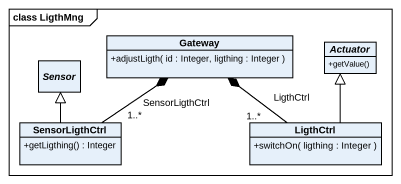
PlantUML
@startuml
mainframe class LigthMng
hide circle
hide empty members
skinparam classAttributeIconSize 0
class Gateway {
  +adjustLigth( id : Integer, ligthing : Integer )
}
abstract class Actuator {
  +getValue()
}
abstract class Sensor
class SensorLigthCtrl {
  +getLigthing() : Integer
}
class LigthCtrl {
  +switchOn( ligthing : Integer )
}
Gateway *-- "1..*" SensorLigthCtrl : SensorLigthCtrl
Gateway *-- "1..*" LigthCtrl : LigthCtrl
SensorLigthCtrl -up-|> Sensor
LigthCtrl -up-|> Actuator
@enduml
